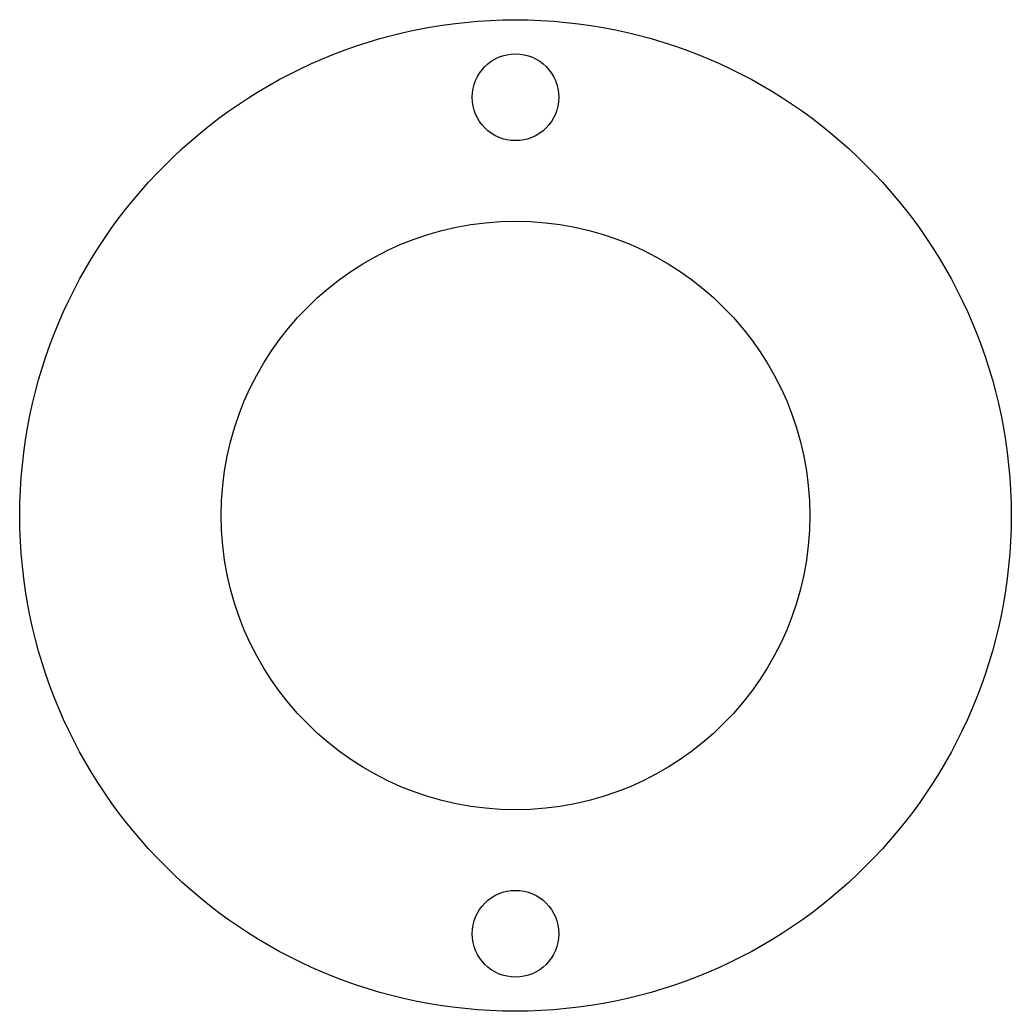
# Model space of a CAD drawing. Extents: x -66 to -34, y 105 to 137.
import ezdxf

# ---------------------------------------------------------------- set-up
doc = ezdxf.new("R2010")
doc.units = 0
doc.layers.add('VISIBLE', color=7, linetype='CONTINUOUS')

msp = doc.modelspace()

# ---------------------------------------------------------------- linework, layer by layer
at = {"layer": 'VISIBLE'}
for centre, radius in [((-50, 121), 16), ((-50, 134.5), 1.4), ((-50, 121), 9.5), ((-50, 107.5), 1.4)]:
    msp.add_circle(centre, radius, dxfattribs=at)

doc.saveas('drawing.dxf')
